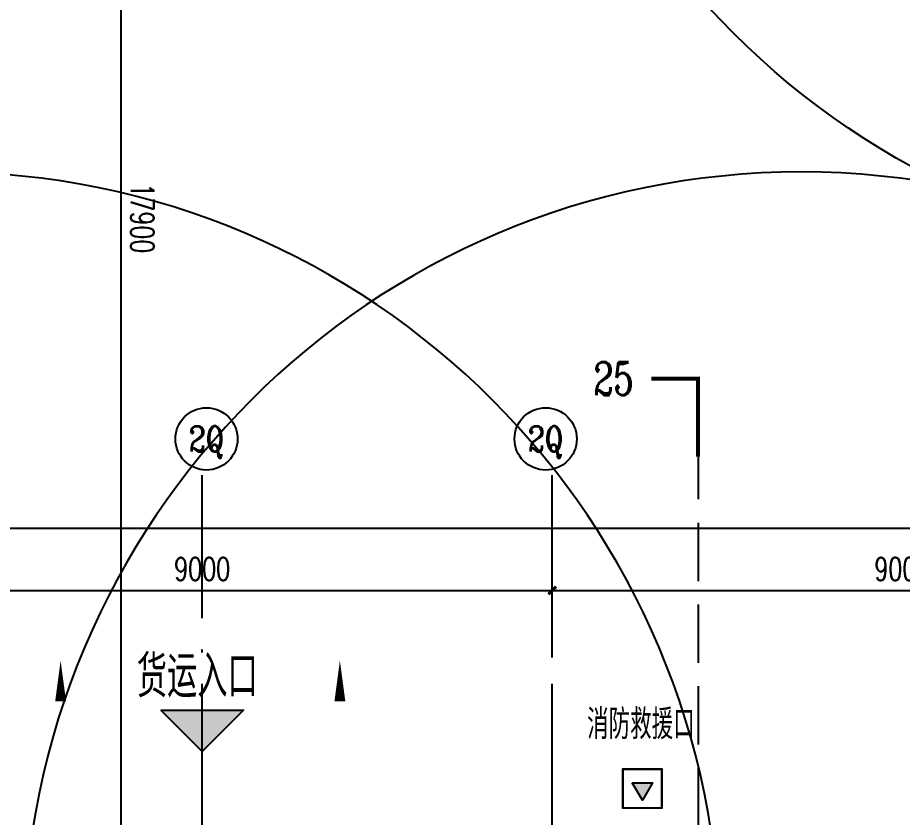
# Model space of a CAD drawing. Extents: x -821772 to -21949, y 506164 to 1049594.
# Drawn here: x -261726 to -250354, y 724475 to 734747 of the extents above; entities that cross this region are included whole.
import ezdxf
from ezdxf.enums import TextEntityAlignment as Align
from ezdxf.xclip import XClip

# ---------------------------------------------------------------- set-up
doc = ezdxf.new("R2010")
doc.units = 0
doc.header["$LTSCALE"] = 1000
doc.header["$MEASUREMENT"] = 0
doc.header["$XCLIPFRAME"] = 2
doc.linetypes.add('10平面20250807_t3$0$DASH', pattern=[0.35, 0.25, -0.1])
doc.linetypes.add('10平面20250807_t3$0$DOTE', pattern=[2.42, 2, -0.2, 0.02, -0.2])
doc.layers.get('Defpoints').update_dxf_attribs({"color": 210})
for name, color, linetype in [('10平面20250807_t3$0$A-AXIS-D', 8, 'Continuous'), ('10平面20250807_t3$0$A-AXIS-DOTE', 8, '10平面20250807_t3$0$DOTE'), ('10平面20250807_t3$0$A-AXIS-SYMB', 8, 'Continuous'), ('10平面20250807_t3$0$A-LIN-V', 8, 'Continuous'), ('10平面20250807_t3$0$A-TEXT', 8, 'Continuous'), ('10平面20250807_t3$0$AS-WALL', 8, 'Continuous'), ('10平面20250807_t3$0$DIM_SYMB', 8, 'Continuous'), ('10平面20250807_t3$0$FH-line', 8, 'Continuous'), ('10平面20250807_t3$0$FH-tri', 8, 'Continuous'), ('10平面20250807_t3$0$PUB_TEXT', 8, 'Continuous'), ('10平面20250807_t3$0$RP-N2-01$0$$0$A-WIND-J', 8, 'Continuous'), ('10平面20250807_t3$0$RP-N2-01$0$A-WIND-J', 8, 'Continuous'), ('10平面20250807_t3$0$SB_ZF消火栓', 10, 'Continuous')]:
    doc.layers.add(name, color=color, linetype=linetype)
doc.styles.add('10平面20250807_t3$0$_TCH_AXIS', font='COMPLEX', dxfattribs={"bigfont": 'GBCBIG'})
doc.styles.add('10平面20250807_t3$0$_TCH_DIM', font='SIMPLEX', dxfattribs={"bigfont": 'GBCBIG'})
doc.styles.add('10平面20250807_t3$0$_TCH_DIM_T3', font='SIMPLEX', dxfattribs={"width": 0.705882, "bigfont": 'GBCBIG'})
doc.styles.add('10平面20250807_t3$0$_TCH_LABEL', font='COMPLEX', dxfattribs={"bigfont": 'GBCBIG'})
doc.styles.add('10平面20250807_t3$0$A-STANDARD', font='SIMPLEX', dxfattribs={"bigfont": 'GBCBIG'})
doc.dimstyles.new('10平面20250807_t3$0$_TCH_ARCH&&100', dxfattribs={"dimtxt": 297.5, "dimasz": 100, "dimexe": 100, "dimexo": 100, "dimgap": 126.25, "dimtad": 1, "dimdec": 0, "dimzin": 0, "dimdsep": 46, "dimtxsty": '10平面20250807_t3$0$_TCH_DIM_T3', "dimblk": '10平面20250807_t3$0$_ArchTick', "dimcen": 0.09, "dimclrt": 7, "dimazin": 2, "dimtfac": 1, "dimtdec": 0, "dimtix": 1, "dimtmove": 2, "dimatfit": 3, "dimfxl": 0, "dimtolj": 1, "dimtzin": 0, "dimarcsym": 0})

# ---------------------------------------------------------------- blocks, each defined once
blk = doc.blocks.new('10平面20250807_t3$0$_ArchTick')
at = {"color": 0, "linetype": 'ByBlock', "const_width": 0.4}
blk.add_lwpolyline([(-0.5, -0.5), (0.5, 0.5)], dxfattribs=at)
blk = doc.blocks.new('*D9877')
at = {"layer": '10平面20250807_t3$0$A-AXIS-D', "color": 0, "lineweight": -2}
for p, q in [((-38704, -63700), (-39762, -63700)), ((-39662, -63700), (-39662, -81600)), ((-38704, -81600), (-39762, -81600))]:
    blk.add_line(p, q, dxfattribs=at)
at = {"layer": 'Defpoints', "color": 0}
for p in [(-38604, -63700), (-39662, -81600), (-38604, -81600)]:
    blk.add_point(p, dxfattribs=at)
at = {"layer": '10平面20250807_t3$0$A-AXIS-D', "color": 0, "lineweight": -2, "xscale": 100, "yscale": 100, "zscale": 100}
for p, rotation in [((-39662, -63700), 90), ((-39662, -81600), 270)]:
    blk.add_blockref('10平面20250807_t3$0$_ArchTick', p, dxfattribs=dict(at, rotation=rotation))
at = {"layer": '10平面20250807_t3$0$A-AXIS-D', "color": 7, "insert": (-39387, -72650), "char_height": 297.5, "attachment_point": 5, "rotation": 270, "style": '10平面20250807_t3$0$_TCH_DIM_T3'}
blk.add_mtext('\\A1;17900', dxfattribs=at)
blk = doc.blocks.new('*D10029')
at = {"layer": '10平面20250807_t3$0$A-AXIS-D', "color": 0, "lineweight": -2}
for p, q in [((-43118, -78290), (-43118, -77330)), ((-43118, -77430), (-34118, -77430)), ((-34118, -78290), (-34118, -77330))]:
    blk.add_line(p, q, dxfattribs=at)
at = {"layer": 'Defpoints', "color": 0}
for p in [(-34118, -77430), (-43118, -78390), (-34118, -78390)]:
    blk.add_point(p, dxfattribs=at)
at = {"layer": '10平面20250807_t3$0$A-AXIS-D', "color": 0, "lineweight": -2, "xscale": 100, "yscale": 100, "zscale": 100, "rotation": 180}
blk.add_blockref('10平面20250807_t3$0$_ArchTick', (-43118, -77430), dxfattribs=at)
at = {"layer": '10平面20250807_t3$0$A-AXIS-D', "color": 0, "lineweight": -2, "xscale": 100, "yscale": 100, "zscale": 100}
blk.add_blockref('10平面20250807_t3$0$_ArchTick', (-34118, -77430), dxfattribs=at)
at = {"layer": '10平面20250807_t3$0$A-AXIS-D', "color": 7, "insert": (-38618, -77155), "char_height": 297.5, "attachment_point": 5, "style": '10平面20250807_t3$0$_TCH_DIM_T3'}
blk.add_mtext('\\A1;9000', dxfattribs=at)
blk = doc.blocks.new('*D10030')
at = {"layer": '10平面20250807_t3$0$A-AXIS-D', "color": 0, "lineweight": -2}
for p, q in [((-34118, -78290), (-34118, -77330)), ((-34118, -77430), (-25118, -77430)), ((-25118, -78290), (-25118, -77330))]:
    blk.add_line(p, q, dxfattribs=at)
at = {"layer": 'Defpoints', "color": 0}
for p in [(-25118, -77430), (-34118, -78390), (-25118, -78390)]:
    blk.add_point(p, dxfattribs=at)
at = {"layer": '10平面20250807_t3$0$A-AXIS-D', "color": 0, "lineweight": -2, "xscale": 100, "yscale": 100, "zscale": 100, "rotation": 180}
blk.add_blockref('10平面20250807_t3$0$_ArchTick', (-34118, -77430), dxfattribs=at)
at = {"layer": '10平面20250807_t3$0$A-AXIS-D', "color": 0, "lineweight": -2, "xscale": 100, "yscale": 100, "zscale": 100}
blk.add_blockref('10平面20250807_t3$0$_ArchTick', (-25118, -77430), dxfattribs=at)
at = {"layer": '10平面20250807_t3$0$A-AXIS-D', "color": 7, "insert": (-29618, -77155), "char_height": 297.5, "attachment_point": 5, "style": '10平面20250807_t3$0$_TCH_DIM_T3'}
blk.add_mtext('\\A1;9000', dxfattribs=at)
blk = doc.blocks.new('*D10045')
at = {"layer": '10平面20250807_t3$0$A-AXIS-D', "color": 0, "lineweight": -2}
for p, q in [((-65318, -78190), (-65318, -76530)), ((92682, -78190), (92682, -76530)), ((-65318, -76630), (92682, -76630))]:
    blk.add_line(p, q, dxfattribs=at)
at = {"layer": 'Defpoints', "color": 0}
for p in [(92682, -76630), (-65318, -78290), (92682, -78290)]:
    blk.add_point(p, dxfattribs=at)
at = {"layer": '10平面20250807_t3$0$A-AXIS-D', "color": 0, "lineweight": -2, "xscale": 100, "yscale": 100, "zscale": 100, "rotation": 180}
blk.add_blockref('10平面20250807_t3$0$_ArchTick', (-65318, -76630), dxfattribs=at)
at = {"layer": '10平面20250807_t3$0$A-AXIS-D', "color": 0, "lineweight": -2, "xscale": 100, "yscale": 100, "zscale": 100}
blk.add_blockref('10平面20250807_t3$0$_ArchTick', (92682, -76630), dxfattribs=at)
at = {"layer": '10平面20250807_t3$0$A-AXIS-D', "color": 7, "insert": (13682, -76355), "char_height": 297.5, "attachment_point": 5, "style": '10平面20250807_t3$0$_TCH_DIM_T3'}
blk.add_mtext('\\A1;158000', dxfattribs=at)
blk = doc.blocks.new('10平面20250807_t3$0$JYC-1')
at = {"layer": '10平面20250807_t3$0$FH-tri'}
h = blk.add_hatch(color=2, dxfattribs=at)
h.dxf.hatch_style = 1
h.paths.add_polyline_path([(-338946, 83138), (-337696, 84388), (-337696, 83138)])
at = {"layer": '10平面20250807_t3$0$FH-tri', "color": 2}
blk.add_lwpolyline([(-338946, 83138), (-337696, 84388), (-337696, 84388), (-337696, 83138)], close=True, dxfattribs=at)
at = {"layer": '10平面20250807_t3$0$A-TEXT', "style": '10平面20250807_t3$0$A-STANDARD'}
blk.add_text('货运入口', height=900.2, rotation=45, dxfattribs=at).set_placement((-339504, 82962))
blk = doc.blocks.new('10平面20250807_t3$0$RP-N2-01$0$$0$xfjy')
at = {"layer": '10平面20250807_t3$0$RP-N2-01$0$$0$A-WIND-J'}
h = blk.add_hatch(color=256, dxfattribs=at)
h.dxf.hatch_style = 1
h.paths.add_polyline_path([(1141876, -26214), (1142135, -26214), (1142005, -25989)])
at = {"layer": '10平面20250807_t3$0$RP-N2-01$0$$0$A-WIND-J', "const_width": 25}
blk.add_lwpolyline([(1141755, -25889), (1141755, -26389), (1142255, -26389), (1142255, -25889)], close=True, dxfattribs=at)
at = {"layer": '10平面20250807_t3$0$RP-N2-01$0$$0$A-WIND-J'}
for points in [[(1141755, -26389), (1142255, -26389), (1142255, -25889), (1141755, -25889)], [(1141876, -26214), (1142135, -26214), (1142005, -25989)]]:
    blk.add_lwpolyline(points, close=True, dxfattribs=at)
blk = doc.blocks.new('10平面20250807_t3$0$RP-N2-01$0$xfjy')
at = {"layer": '10平面20250807_t3$0$RP-N2-01$0$$0$A-WIND-J'}
blk.add_blockref('10平面20250807_t3$0$RP-N2-01$0$$0$xfjy', (0, 0), dxfattribs=at)
blk = doc.blocks.new('10平面20250807_t3$0$1232')
at = {"layer": '10平面20250807_t3$0$RP-N2-01$0$A-WIND-J', "xscale": -1, "rotation": 180}
blk.add_blockref('10平面20250807_t3$0$RP-N2-01$0$xfjy', (-1395701, 698705, 0), dxfattribs=at)
at = {"layer": '10平面20250807_t3$0$A-TEXT', "style": '10平面20250807_t3$0$_TCH_DIM'}
blk.add_text('消防救援口', height=384.1, dxfattribs=at).set_placement((-254406, 725479, 0))
blk = doc.blocks.new('10平面20250807_t3$0$A$C5D961328')
at = {"layer": '10平面20250807_t3$0$A-LIN-V', "ltscale": 500}
blk.add_circle((350, 40), 10001, dxfattribs=at)
blk = doc.blocks.new('10平面20250807_t3$0$234243242332')
at = {"layer": '10平面20250807_t3$0$SB_ZF消火栓'}
blk.add_blockref('10平面20250807_t3$0$A$C5D961328', (-245804, 741580), dxfattribs=at)
at = {"layer": '10平面20250807_t3$0$SB_ZF消火栓', "xscale": -1, "rotation": 180}
for p in [(-263045, 722804), (-252003, 722804)]:
    blk.add_blockref('10平面20250807_t3$0$A$C5D961328', p, dxfattribs=at)
blk = doc.blocks.new('10平面20250807_t3$0$dote')
at = {"layer": '10平面20250807_t3$0$A-AXIS-D'}
for centre in [(-38562.7, -75483.9), (-34202.7, -75483.9)]:
    blk.add_circle(centre, 400, dxfattribs=at)
at = {"layer": '10平面20250807_t3$0$A-AXIS-DOTE', "ltscale": 2}
for p, q in [((-38617.8, -169748.9), (-38617.8, -75950)), ((-34117.8, -169748.9), (-34117.8, -75950))]:
    blk.add_line(p, q, dxfattribs=at)
at = {"layer": '10平面20250807_t3$0$DIM_SYMB', "linetype": '10平面20250807_t3$0$DASH', "ltscale": 3}
blk.add_line((-32243.6, -75510), (-32243.6, -84140), dxfattribs=at)
at = {"layer": '10平面20250807_t3$0$DIM_SYMB', "const_width": 50}
blk.add_lwpolyline([(-32843.6, -74710), (-32243.6, -74710), (-32243.6, -75710)], dxfattribs=at)
at = {"layer": '10平面20250807_t3$0$PUB_TEXT', "style": '10平面20250807_t3$0$_TCH_LABEL', "width": 0.705882}
blk.add_text('25', height=425, dxfattribs=at).set_placement((-33586.5, -74922.5))
at = {"layer": '10平面20250807_t3$0$PUB_TEXT', "style": '10平面20250807_t3$0$_TCH_AXIS', "width": 0.807692}
for p, p2 in [((-38789.7, -75647.8), (-38335.7, -75647.8)), ((-34429.7, -75647.8), (-33975.7, -75647.8))]:
    blk.add_text('2Q', height=327.87, dxfattribs=at).set_placement(p, p2, align=Align.FIT)
at = {"layer": '10平面20250807_t3$0$A-AXIS-D'}
dim = blk.add_linear_dim(base=(-39661.9, -81600), p1=(-38603.6, -63700), p2=(-38603.6, -81600), angle=270, dimstyle='10平面20250807_t3$0$_TCH_ARCH&&100', override={"dimgap": 0}, dxfattribs=at)
dim.commit()
dim.dimension.update_dxf_attribs({"geometry": '*D9877', "text_midpoint": (-39386.9, -72650), "dimtype": 129, "text_rotation": 270})
for base, p1, p2, picture, middle in [((92682.2, -76630), (-65317.8, -78290), (92682.2, -78290), '*D10045', (13682.2, -76355)), ((-34117.8, -77430), (-43117.8, -78390), (-34117.8, -78390), '*D10029', (-38617.8, -77155)), ((-25117.8, -77430), (-34117.8, -78390), (-25117.8, -78390), '*D10030', (-29617.8, -77155))]:
    dim = blk.add_linear_dim(base=base, p1=p1, p2=p2, angle=0, dimstyle='10平面20250807_t3$0$_TCH_ARCH&&100', override={"dimgap": 0}, dxfattribs=at)
    dim.commit()
    dim.dimension.update_dxf_attribs({"geometry": picture, "text_midpoint": middle, "dimtype": 129})
blk = doc.blocks.new('10平面20250807_t3')
at = {"layer": '10平面20250807_t3$0$A-AXIS-SYMB'}
for points in [[(-261174.2, 725030, 0, 0, 0), (-261174.2, 726490, 0, 140, 0), (-261174.2, 725965, 0, 0, 0)], [(-257584.2, 725030, 0, 0, 0), (-257584.2, 726490, 0, 140, 0), (-257584.2, 725965, 0, 0, 0)]]:
    blk.add_lwpolyline(points, format="xyseb", dxfattribs=at)
blk.add_blockref('10平面20250807_t3$0$1232', (0, 0))
at = {"layer": '10平面20250807_t3$0$AS-WALL'}
blk.add_blockref('10平面20250807_t3$0$dote', (-220736.4, 804820), dxfattribs=at)
at = {"layer": '10平面20250807_t3$0$FH-line', "xscale": 0.6000000000000002, "yscale": 0.6000000000000002, "zscale": 0.6000000000000002, "rotation": 315.0000000000014}
blk.add_blockref('10平面20250807_t3$0$JYC-1', (-151354.2, 546777.7), dxfattribs=at)
at = {"layer": '10平面20250807_t3$0$SB_ZF消火栓', "linetype": 'Continuous'}
blk.add_blockref('10平面20250807_t3$0$234243242332', (0, 0), dxfattribs=at)

msp = doc.modelspace()

# ---------------------------------------------------------------- block references
at = {"ltscale": 100}
ref = msp.add_blockref('10平面20250807_t3', (0, 0), dxfattribs=at)
XClip(ref).set_block_clipping_path([(-386212.6353242097, 506163.79756496), (-21948.7593967821, 884998.2285294847)])

doc.saveas('drawing.dxf')
